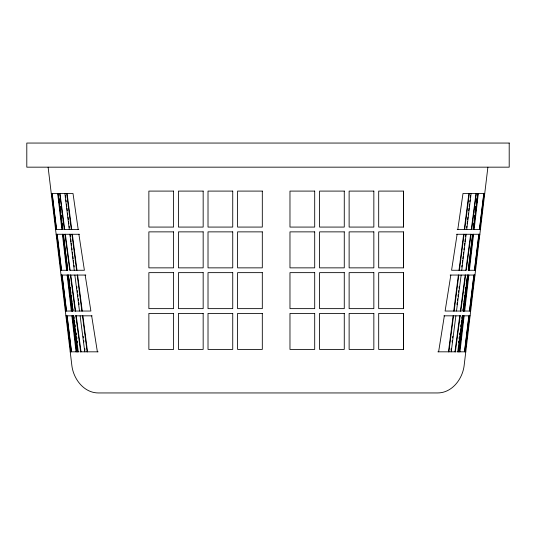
<?xml version="1.0" encoding="UTF-8"?>
<svg xmlns="http://www.w3.org/2000/svg" width="536" height="536" viewBox="0 0 536 536"><rect width="100%" height="100%" fill="white"/><g stroke="black" fill="none" stroke-linecap="round" stroke-linejoin="round"><path stroke-width="0.8" d="M403.42 349.412L403.42 313.426L378.691 313.426L378.691 349.412L403.42 349.412L403.42 313.426M403.42 308.635L403.42 272.643L378.691 272.643L378.691 308.635L403.42 308.635L403.42 272.643M403.42 267.859L403.42 231.867L378.691 231.867L378.691 267.859L403.42 267.859L403.42 231.867M403.42 227.076L403.42 191.091L378.691 191.091L378.691 227.076L403.42 227.076L403.42 191.091M459.352 351.824L463.586 315.831M464.089 311.041L468.323 275.055M468.826 270.265L473.06 234.272M473.556 229.488L477.79 193.496M459.962 351.824L464.136 315.831M464.692 311.041L468.859 275.055M469.415 270.265L473.583 234.272M474.139 229.488L478.306 193.496M458.535 351.824L462.782 315.831M463.352 311.041L465.67 291.41M465.858 289.775L466.153 287.323M466.347 285.688L466.729 282.412M466.923 280.777L467.211 278.325M467.405 276.69L467.6 275.055L463.057 311.041M458.702 351.824L462.95 315.831M463.519 311.041L467.767 275.055M468.337 270.265L472.585 234.272M473.154 229.488L473.348 227.847M473.536 226.212L473.925 222.943M474.119 221.308L474.313 219.673M474.796 215.579L474.601 217.214L474.836 215.579M475.184 212.31L475.372 210.675M475.667 208.223L475.854 206.581M469.556 315.831L465.181 351.824L465.784 351.824M474.454 275.055L470.079 311.041L470.662 311.041M479.345 234.272L474.97 270.265L475.546 270.265M484.236 193.496L479.861 229.488L480.43 229.488M487.881 167.232L464.089 365.974C462.313 379.227 452.042 392.861 437.718 392.948L98.282 392.948C83.958 392.861 73.687 379.227 71.911 365.974L48.119 167.232M463.359 254.627L463.653 252.188M463.955 249.743L464.156 248.114M464.451 245.676L464.752 243.23M464.953 241.602L465.248 239.156M465.55 236.718L465.844 234.272M466.635 227.847L466.836 226.212M467.131 223.76L467.432 221.308M467.633 219.673L467.935 217.214M468.236 214.762L468.437 213.127M468.732 210.675L469.034 208.223M469.235 206.581L469.536 204.129M469.838 201.677L470.038 200.042M470.333 197.583L470.635 195.131M461.731 270.265L466.139 234.272M466.722 229.488L471.124 193.496M464.464 351.824L468.859 315.831M469.442 311.041L473.837 275.055M474.42 270.265L478.815 234.272M479.398 229.488L483.794 193.496M476.015 193.496L471.285 229.488M476.303 193.496L471.7 229.488M463.359 306.331L463.673 303.858M463.881 302.21L464.196 299.745M464.404 298.096L464.712 295.631M465.027 293.159L465.235 291.517M465.55 289.045L465.757 287.397M466.173 284.107L466.38 282.459M475.144 213.127L475.352 211.492M475.667 209.04L475.975 206.581M476.283 204.129L476.491 202.494M476.799 200.042L477.007 198.407M477.321 195.948L477.63 193.496L483.928 193.496L479.566 229.488L473.368 229.488L477.918 193.496M448.465 351.824L453.114 315.831M453.731 311.041L458.381 275.055M458.997 270.265L463.647 234.272M464.27 229.488L468.913 193.496M448.887 351.824L453.53 315.831M454.153 311.041L458.803 275.055M459.419 270.265L464.069 234.272M464.685 229.488L469.335 193.496M451.017 350.189L451.232 348.547M452.076 342.008L452.29 340.373M452.605 337.915L452.813 336.28M456.92 304.502L457.134 302.867M457.449 300.408L457.657 298.773M457.978 296.321L458.186 294.686M458.508 292.227L458.716 290.592M459.03 288.14L459.245 286.505M461.771 266.968L461.978 265.327M462.3 262.854L462.622 260.382M462.829 258.734L463.151 256.268M451.225 351.824L455.875 315.831M456.498 311.041L461.148 275.055M454.95 351.824L459.754 315.831M460.397 311.041L465.201 275.055M465.838 270.265L470.642 234.272M455.372 351.824L460.176 315.831M460.813 311.041L465.617 275.055M471.064 234.272L466.26 270.265L451.567 270.265L457.114 234.272M458.494 342.826L458.716 341.191M459.044 338.732L459.258 337.097M459.587 334.645L459.808 333.01M460.679 326.464L460.9 324.829M461.228 322.377L461.442 320.742M461.771 318.284L461.992 316.649M462.843 310.264L463.05 308.709M457.717 351.824L462.447 315.831L469.027 315.831L464.632 351.824L457.295 351.824M457.804 229.488L462.99 193.496L476.712 193.496M438.615 351.824L444.344 315.831M450.836 275.055L445.108 311.041L461.463 311.041M51.262 193.496L51.818 193.496M59.288 193.496L73.01 193.496L78.196 229.488M484.182 193.496L484.738 193.496M55.57 229.488L56.139 229.488L51.764 193.496M63.811 229.488L78.765 229.488M457.235 229.488L472.189 229.488M56.146 234.272L56.709 234.272M64.367 234.272L79.455 234.272M456.545 234.272L471.633 234.272M479.291 234.272L479.854 234.272M60.454 270.265L61.03 270.265L56.655 234.272M61.024 275.055L61.607 275.055M85.82 275.055L61.995 275.055L66.39 311.041L73.171 311.041M450.18 275.055L474.005 275.055L469.61 311.041L462.829 311.041M474.394 275.055L474.976 275.055M65.338 311.041L65.921 311.041L61.546 275.055M74.538 311.041L90.892 311.041L85.164 275.055M65.908 315.831L66.498 315.831M75.08 315.831L92.078 315.831M443.922 315.831L460.92 315.831M469.503 315.831L470.092 315.831M70.216 351.824L70.819 351.824L66.444 315.831M78.705 351.824L71.368 351.824L66.973 315.831L73.553 315.831L78.283 351.824M79.904 351.824L98.135 351.824M437.865 351.824L456.096 351.824M91.656 315.831L97.385 351.824M78.886 234.272L84.4 270.265L69.74 270.265L64.936 234.272M64.715 229.488L59.985 193.496M65.359 234.272L70.162 270.265M70.799 275.055L75.603 311.041M76.246 315.831L81.05 351.824M64.3 229.488L59.697 193.496M70.383 275.055L75.187 311.041M75.824 315.831L80.628 351.824M72.95 308.709L73.157 310.264M74.008 316.649L74.229 318.284M74.558 320.742L74.772 322.377M75.1 324.829L75.321 326.464M76.192 333.01L76.413 334.645M76.742 337.097L76.956 338.732M77.284 341.191L77.506 342.826M67.087 193.496L71.73 229.488M72.353 234.272L77.003 270.265M77.62 275.055L82.269 311.041M82.886 315.831L87.536 351.824M66.665 193.496L71.315 229.488M71.931 234.272L76.581 270.265M77.197 275.055L81.847 311.041M82.47 315.831L87.113 351.824M72.849 256.268L73.171 258.734M73.378 260.382L73.7 262.854M74.022 265.327L74.229 266.968M76.755 286.505L76.97 288.14M77.284 290.592L77.492 292.227M77.814 294.686L78.022 296.321M78.343 298.773L78.551 300.408M78.866 302.867L79.08 304.502M83.187 336.28L83.395 337.915M83.71 340.373L83.924 342.008M84.768 348.547L84.983 350.189M74.852 275.055L79.502 311.041M80.125 315.831L84.775 351.824M58.679 195.948L58.37 193.496L52.072 193.496L56.434 229.488L62.632 229.488L58.082 193.496M58.994 198.407L59.201 200.042M59.509 202.494L59.717 204.129M60.025 206.581L60.334 209.04M60.648 211.492L60.856 213.127M61.164 215.579L61.372 217.214L61.205 215.579M69.62 282.459L69.827 284.107M70.243 287.397L70.451 289.045M70.765 291.517L70.973 293.159M71.288 295.631L71.596 298.096M71.804 299.745L72.119 302.21M72.327 303.858L72.641 306.331M72.943 311.041L68.394 275.055L68.595 276.69M65.365 195.131L65.667 197.583M65.962 200.042L66.163 201.677M66.464 204.129L66.766 206.581M66.967 208.223L67.268 210.675M67.563 213.127L67.764 214.762M68.065 217.214L68.367 219.673M68.568 221.308L68.869 223.76M69.164 226.212L69.365 227.847M70.156 234.272L70.451 236.718M70.752 239.156L71.047 241.602M71.248 243.23L71.549 245.676M71.844 248.114L72.045 249.743M72.347 252.188L72.641 254.627M64.876 193.496L69.278 229.488M69.861 234.272L74.269 270.265M52.206 193.496L56.602 229.488M57.184 234.272L61.58 270.265M62.163 275.055L66.558 311.041M67.141 315.831L71.536 351.824M68.789 278.325L69.077 280.777M69.271 282.412L69.653 285.688M69.848 287.323L70.142 289.775M70.33 291.41L72.648 311.041M73.218 315.831L77.465 351.824M60.146 206.581L60.334 208.223M60.628 210.675L60.816 212.31M61.687 219.673L61.881 221.308M62.076 222.943L62.464 226.212M62.652 227.847L62.846 229.488M63.416 234.272L67.663 270.265M68.233 275.055L72.481 311.041M73.05 315.831L77.298 351.824M58.21 193.496L62.444 229.488M62.94 234.272L67.174 270.265M67.677 275.055L71.911 311.041M72.414 315.831L76.648 351.824M57.694 193.496L61.861 229.488M62.417 234.272L66.585 270.265M67.141 275.055L71.308 311.041M71.864 315.831L76.038 351.824M478.983 234.272L474.588 270.265L468.209 270.265L472.759 234.272L478.983 234.272M509.2 143.052L26.8 143.052L26.8 167.165L509.2 167.165L509.2 143.052M173.59 191.091L148.867 191.091L148.867 227.076L173.59 227.076L173.59 191.091M203.164 191.091L178.441 191.091L178.441 227.076L203.164 227.076L203.164 191.091M232.738 191.091L208.015 191.091L208.015 227.076L232.738 227.076L232.738 191.091M262.312 191.091L237.589 191.091L237.589 227.076L262.312 227.076L262.312 191.091M314.699 191.091L289.976 191.091L289.976 227.076L314.699 227.076L314.699 191.091M344.273 191.091L319.55 191.091L319.55 227.076L344.273 227.076L344.273 191.091M373.847 191.091L349.124 191.091L349.124 227.076L373.847 227.076L373.847 191.091M173.59 231.867L148.867 231.867L148.867 267.859L173.59 267.859L173.59 231.867M203.164 231.867L178.441 231.867L178.441 267.859L203.164 267.859L203.164 231.867M232.738 231.867L208.015 231.867L208.015 267.859L232.738 267.859L232.738 231.867M262.312 231.867L237.589 231.867L237.589 267.859L262.312 267.859L262.312 231.867M314.699 231.867L289.976 231.867L289.976 267.859L314.699 267.859L314.699 231.867M344.273 231.867L319.55 231.867L319.55 267.859L344.273 267.859L344.273 231.867M373.847 231.867L349.124 231.867L349.124 267.859L373.847 267.859L373.847 231.867M63.241 234.272L57.017 234.272L61.412 270.265L67.791 270.265L63.241 234.272M173.59 272.643L148.867 272.643L148.867 308.635L173.59 308.635L173.59 272.643M203.164 272.643L178.441 272.643L178.441 308.635L203.164 308.635L203.164 272.643M232.738 272.643L208.015 272.643L208.015 308.635L232.738 308.635L232.738 272.643M262.312 272.643L237.589 272.643L237.589 308.635L262.312 308.635L262.312 272.643M314.699 272.643L289.976 272.643L289.976 308.635L314.699 308.635L314.699 272.643M344.273 272.643L319.55 272.643L319.55 308.635L344.273 308.635L344.273 272.643M373.847 272.643L349.124 272.643L349.124 308.635L373.847 308.635L373.847 272.643M173.59 313.426L148.867 313.426L148.867 349.412L173.59 349.412L173.59 313.426M203.164 313.426L178.441 313.426L178.441 349.412L203.164 349.412L203.164 313.426M232.738 313.426L208.015 313.426L208.015 349.412L232.738 349.412L232.738 313.426M262.312 313.426L237.589 313.426L237.589 349.412L262.312 349.412L262.312 313.426M314.699 313.426L289.976 313.426L289.976 349.412L314.699 349.412L314.699 313.426M344.273 313.426L319.55 313.426L319.55 349.412L344.273 349.412L344.273 313.426M373.847 313.426L349.124 313.426L349.124 349.412L373.847 349.412L373.847 313.426"/></g></svg>
